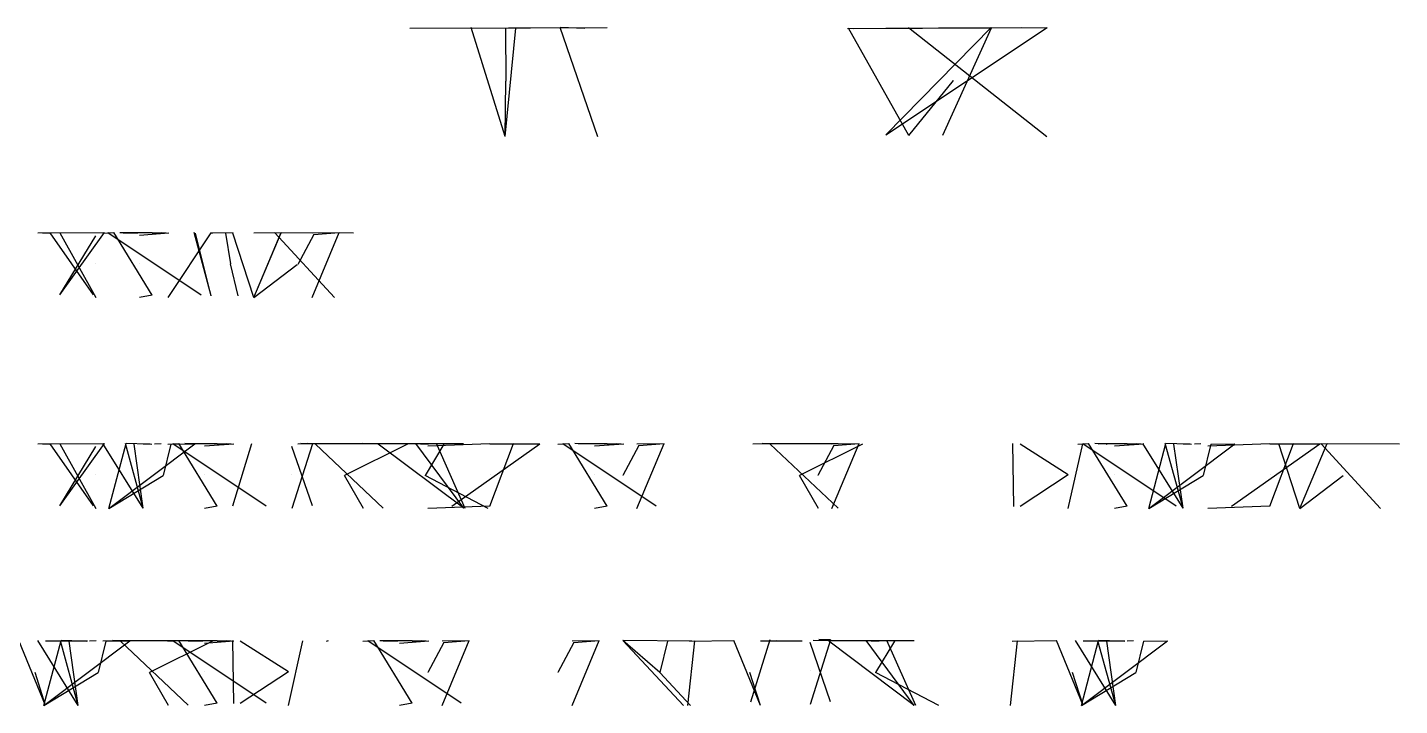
# Model space of a CAD drawing. Header units: metres. Extents: x -978944 to 1068394069015, y -937984 to 996528.
# Drawn here: x -165.18 to -152.64, y 33.49 to 39.69 of the extents above; entities that cross this region are included whole.
import ezdxf

# ---------------------------------------------------------------- set-up
doc = ezdxf.new("R2010")
doc.units = ezdxf.units.M

msp = doc.modelspace()

# ---------------------------------------------------------------- linework, layer by layer
at = {"layer": 'MCD_Layer_0'}
for p, q in [((-161.6875, 39.680949), (-159.884765, 39.686323)), ((-161.6875, 39.680949), (-160.585184, 39.684602)), ((-160.815115, 38.691606), (-161.126198, 39.686504)), ((-160.815115, 38.691606), (-160.71754, 39.679801)), ((-160.814632, 39.680888), (-160.810285, 39.196723)), ((-160.089577, 39.677537), (-160.315161, 39.6875)), ((-159.969781, 38.6875), (-160.315161, 39.6875)), ((-157.6875, 39.679022), (-156.100684, 39.685626)), ((-157.125879, 38.70166), (-157.679885, 39.681313)), ((-157.63229, 39.676494), (-156.372927, 39.683692)), ((-157.336249, 39.681194), (-156.373403, 39.6875)), ((-157.336249, 38.706449), (-156.373403, 39.6875)), ((-157.336249, 39.681194), (-155.861757, 39.686727)), ((-157.336249, 38.706449), (-155.861757, 39.686727)), ((-155.867468, 38.6875), (-157.129687, 39.684258)), ((-156.81556, 38.704753), (-156.372927, 39.683692)), ((-160.815115, 38.691606), (-160.810285, 39.196723)), ((-160.810285, 39.196723), (-160.810255, 39.196723)), ((-157.125879, 38.70166), (-156.72037, 39.203935)), ((-156.72037, 39.203935), (-156.720341, 39.203935)), ((-165.087982, 37.810022), (-164.476932, 37.813318)), ((-165.040766, 37.807158), (-164.976154, 37.811317)), ((-164.579924, 37.244497), (-164.976154, 37.811317)), ((-164.88752, 37.809988), (-164.557558, 37.219318)), ((-164.887244, 37.244497), (-164.476932, 37.813318)), ((-164.887244, 37.244497), (-164.557558, 37.784809)), ((-164.493988, 37.807632), (-164.394127, 37.813318)), ((-164.436845, 37.807979), (-164.447386, 37.811325)), ((-163.595238, 37.241908), (-164.447386, 37.811325)), ((-164.041284, 37.241908), (-164.394127, 37.813318)), ((-164.041284, 37.810007), (-164.337539, 37.811654)), ((-164.041284, 37.810007), (-164.305362, 37.805725)), ((-163.889829, 37.807545), (-164.158899, 37.7874)), ((-164.041284, 37.810007), (-163.959731, 37.812885)), ((-164.041284, 37.810007), (-163.914794, 37.81044)), ((-163.505709, 37.809923), (-163.899994, 37.219318)), ((-163.504589, 37.236418), (-163.658046, 37.813283)), ((-163.504589, 37.236418), (-163.646845, 37.80749)), ((-163.505709, 37.809923), (-163.303806, 37.813318)), ((-163.505709, 37.809923), (-163.490027, 37.807455)), ((-163.373534, 37.80882), (-163.326489, 37.528789)), ((-163.113373, 37.219318), (-163.305984, 37.808705)), ((-163.113373, 37.219318), (-162.864823, 37.813318)), ((-163.113373, 37.80984), (-162.864823, 37.813318)), ((-163.113373, 37.219318), (-162.864823, 37.812165)), ((-162.376374, 37.219318), (-162.920185, 37.811246)), ((-162.202216, 37.806506), (-162.920185, 37.811246)), ((-162.564369, 37.796235), (-162.71199, 37.520382)), ((-162.581668, 37.219318), (-162.332557, 37.813318)), ((-162.581668, 37.809804), (-162.332557, 37.813318)), ((-162.564369, 37.796235), (-162.332557, 37.813318)), ((-164.557558, 37.532782), (-164.557541, 37.532782)), ((-164.158899, 37.531506), (-164.158881, 37.531506)), ((-163.257041, 37.234423), (-163.326489, 37.528789)), ((-163.326489, 37.528789), (-163.326471, 37.528789)), ((-163.113373, 37.219318), (-162.717769, 37.520382)), ((-162.717769, 37.520382), (-162.717751, 37.520382)), ((-162.71199, 37.520382), (-162.711972, 37.520382)), ((-164.041284, 37.241908), (-164.158899, 37.219318)), ((-165.087982, 35.883135), (-164.476932, 35.886431)), ((-165.040766, 35.88027), (-164.976154, 35.884429)), ((-164.579924, 35.317609), (-164.976154, 35.884429)), ((-164.88752, 35.8831), (-164.557558, 35.292431)), ((-164.887244, 35.317609), (-164.476932, 35.886431)), ((-164.124169, 35.294031), (-164.493988, 35.885622)), ((-164.438199, 35.292431), (-164.281759, 35.886431)), ((-164.438199, 35.292431), (-163.652549, 35.88413)), ((-164.124169, 35.294031), (-164.287511, 35.884598)), ((-164.081608, 35.880949), (-164.281759, 35.886431)), ((-164.124169, 35.294031), (-164.20814, 35.879978)), ((-164.125319, 35.88298), (-164.0471, 35.879943)), ((-164.125319, 35.88298), (-164.059753, 35.88298)), ((-164.020643, 35.882962), (-163.961403, 35.885748)), ((-163.872255, 35.880931), (-163.941273, 35.594275)), ((-163.899994, 35.880744), (-163.800133, 35.886431)), ((-163.872255, 35.880931), (-163.652549, 35.88413)), ((-163.842851, 35.881091), (-163.853392, 35.884437)), ((-163.001244, 35.315021), (-163.853392, 35.884437)), ((-163.44729, 35.315021), (-163.800133, 35.886431)), ((-163.44729, 35.88312), (-163.743545, 35.884767)), ((-163.44729, 35.88312), (-163.711367, 35.878837)), ((-163.295834, 35.880658), (-163.564905, 35.860512)), ((-163.44729, 35.88312), (-163.365737, 35.885997)), ((-163.44729, 35.88312), (-163.3208, 35.883553)), ((-163.305984, 35.317609), (-163.131478, 35.886414)), ((-162.578136, 35.883117), (-162.765897, 35.292431)), ((-161.930981, 35.883001), (-162.71199, 35.880019)), ((-162.578136, 35.883117), (-162.68527, 35.886431)), ((-161.930981, 35.883001), (-162.624637, 35.886431)), ((-161.931556, 35.294514), (-162.551076, 35.879984)), ((-161.708575, 35.881402), (-162.284418, 35.594504)), ((-161.196022, 35.88298), (-162.117981, 35.88573)), ((-161.196022, 35.88298), (-161.97707, 35.879996)), ((-161.194872, 35.294031), (-161.97707, 35.879996)), ((-161.194872, 35.294031), (-161.634283, 35.885622)), ((-161.585971, 35.880913), (-161.44506, 35.886431)), ((-161.376618, 35.880895), (-161.549162, 35.594257)), ((-160.957108, 35.883069), (-161.523987, 35.863212)), ((-161.181068, 35.292467), (-161.44506, 35.886431)), ((-161.304927, 35.312288), (-160.500037, 35.88441)), ((-160.957108, 35.312288), (-160.738885, 35.886431)), ((-160.957108, 35.883069), (-160.738885, 35.886431)), ((-160.957108, 35.883069), (-160.500037, 35.88441)), ((-160.335983, 35.880744), (-160.236122, 35.886431)), ((-160.278841, 35.881091), (-160.289381, 35.884437)), ((-159.437234, 35.315021), (-160.289381, 35.884437)), ((-159.88328, 35.315021), (-160.236122, 35.886431)), ((-159.88328, 35.88312), (-160.179534, 35.884767)), ((-159.88328, 35.88312), (-160.147357, 35.878837)), ((-159.731824, 35.880658), (-160.000894, 35.860512)), ((-159.88328, 35.88312), (-159.801727, 35.885997)), ((-159.88328, 35.88312), (-159.756789, 35.883553)), ((-159.594352, 35.869348), (-159.741974, 35.593494)), ((-159.611652, 35.292431), (-159.36254, 35.886431)), ((-159.611652, 35.882917), (-159.36254, 35.886431)), ((-159.594352, 35.869348), (-159.36254, 35.886431)), ((-157.772977, 35.883001), (-158.553986, 35.880019)), ((-157.772977, 35.883001), (-158.466632, 35.886431)), ((-157.773551, 35.294514), (-158.393071, 35.879984)), ((-157.55057, 35.881402), (-158.126413, 35.594504)), ((-157.81237, 35.869348), (-157.959991, 35.593494)), ((-157.829669, 35.292431), (-157.580558, 35.886431)), ((-157.829669, 35.882917), (-157.580558, 35.886431)), ((-157.81237, 35.869348), (-157.580558, 35.886431)), ((-156.168514, 35.310141), (-156.177979, 35.886431)), ((-156.109502, 35.883091), (-155.669696, 35.603618)), ((-155.669696, 35.292431), (-155.53664, 35.884552)), ((-155.583984, 35.880744), (-155.484123, 35.886431)), ((-155.526842, 35.881091), (-155.537383, 35.884437)), ((-154.685235, 35.315021), (-155.537383, 35.884437)), ((-155.131281, 35.315021), (-155.484123, 35.886431)), ((-155.131281, 35.88312), (-155.427535, 35.884767)), ((-155.131281, 35.88312), (-155.395358, 35.878837)), ((-155.322304, 35.880203), (-155.303376, 35.886431)), ((-154.979825, 35.880658), (-155.248895, 35.860512)), ((-155.131281, 35.88312), (-155.049728, 35.885997)), ((-155.131281, 35.88312), (-155.00479, 35.883553)), ((-154.620171, 35.294031), (-154.98999, 35.885622)), ((-154.934201, 35.292431), (-154.777761, 35.886431)), ((-154.934201, 35.292431), (-154.148552, 35.88413)), ((-154.620171, 35.294031), (-154.783513, 35.884598)), ((-154.577611, 35.880949), (-154.777761, 35.886431)), ((-154.620171, 35.294031), (-154.704143, 35.879978)), ((-154.621322, 35.88298), (-154.543102, 35.879943)), ((-154.621322, 35.88298), (-154.555755, 35.88298)), ((-154.516645, 35.882962), (-154.457405, 35.885748)), ((-154.368257, 35.880931), (-154.437275, 35.594275)), ((-153.829117, 35.883069), (-154.395996, 35.863212)), ((-154.368257, 35.880931), (-154.148552, 35.88413)), ((-154.176937, 35.312288), (-153.372047, 35.88441)), ((-153.829117, 35.312288), (-153.610894, 35.886431)), ((-153.829117, 35.883069), (-153.610894, 35.886431)), ((-153.829117, 35.883069), (-153.372047, 35.88441)), ((-153.553375, 35.292431), (-153.745987, 35.881817)), ((-153.553375, 35.292431), (-153.304826, 35.886431)), ((-153.553375, 35.882953), (-153.304826, 35.886431)), ((-153.553375, 35.292431), (-153.304826, 35.885278)), ((-152.816376, 35.292431), (-153.360187, 35.884358)), ((-152.642218, 35.879619), (-153.360187, 35.884358)), ((-164.887244, 35.317609), (-164.557558, 35.857922)), ((-162.578136, 35.317627), (-162.765897, 35.857922)), ((-164.557558, 35.605894), (-164.557541, 35.605894)), ((-164.438199, 35.292431), (-163.941273, 35.594275)), ((-163.941273, 35.594275), (-163.941255, 35.594275)), ((-163.564905, 35.604618), (-163.564887, 35.604618)), ((-162.765897, 35.605894), (-162.765879, 35.605894)), ((-162.110861, 35.292431), (-162.284418, 35.594504)), ((-162.284418, 35.594504), (-162.2844, 35.594504)), ((-160.971715, 35.292431), (-161.549162, 35.594257)), ((-161.549162, 35.594257), (-161.549144, 35.594257)), ((-160.953206, 35.60327), (-160.953189, 35.60327)), ((-160.000894, 35.604618), (-160.000877, 35.604618)), ((-159.741974, 35.593494), (-159.741956, 35.593494)), ((-157.952856, 35.292431), (-158.126413, 35.594504)), ((-158.126413, 35.594504), (-158.126395, 35.594504)), ((-157.959991, 35.593494), (-157.959973, 35.593494)), ((-156.109502, 35.313012), (-155.669696, 35.603618)), ((-155.669696, 35.603618), (-155.669678, 35.603618)), ((-155.248895, 35.604618), (-155.248878, 35.604618)), ((-154.934201, 35.292431), (-154.437275, 35.594275)), ((-154.437275, 35.594275), (-154.437257, 35.594275)), ((-153.825215, 35.60327), (-153.825198, 35.60327)), ((-153.553375, 35.292431), (-153.157772, 35.593495)), ((-153.157772, 35.593495), (-153.157754, 35.593495)), ((-163.44729, 35.315021), (-163.564905, 35.292431)), ((-160.957108, 35.312288), (-161.523987, 35.292431)), ((-159.88328, 35.315021), (-160.000894, 35.292431)), ((-155.131281, 35.315021), (-155.248895, 35.292431)), ((-153.829117, 35.312288), (-154.395996, 35.292431)), ((-165.016445, 33.491798), (-165.260397, 34.085798)), ((-164.718163, 33.493398), (-165.087982, 34.08499)), ((-165.032193, 33.491798), (-164.875753, 34.085798)), ((-165.032193, 33.491798), (-164.246544, 34.083498)), ((-165.017599, 34.082356), (-164.873996, 34.08524)), ((-165.017599, 34.082356), (-164.635236, 34.08396)), ((-164.718163, 33.493398), (-164.881505, 34.083965)), ((-164.675602, 34.080317), (-164.875753, 34.085798)), ((-164.718163, 33.493398), (-164.802135, 34.079346)), ((-164.719314, 34.082348), (-164.641094, 34.07931)), ((-164.719314, 34.082348), (-164.653747, 34.082348)), ((-164.614637, 34.08233), (-164.555397, 34.085115)), ((-164.466249, 34.080299), (-164.535267, 33.793642)), ((-163.712979, 34.082368), (-164.493988, 34.079387)), ((-164.466249, 34.080299), (-164.246544, 34.083498)), ((-163.712979, 34.082368), (-164.406635, 34.085798)), ((-163.713554, 33.493882), (-164.333074, 34.079351)), ((-163.490572, 34.08077), (-164.066416, 33.793872)), ((-163.899994, 34.080112), (-163.800133, 34.085798)), ((-163.842851, 34.080459), (-163.853392, 34.083805)), ((-163.001244, 33.514389), (-163.853392, 34.083805)), ((-163.44729, 33.514389), (-163.800133, 34.085798)), ((-163.44729, 34.082487), (-163.743545, 34.084134)), ((-163.44729, 34.082487), (-163.711367, 34.078205)), ((-163.295834, 34.080025), (-163.564905, 34.05988)), ((-163.44729, 34.082487), (-163.365737, 34.085365)), ((-163.44729, 34.082487), (-163.3208, 34.082921)), ((-163.29652, 33.509509), (-163.305984, 34.085798)), ((-163.237508, 34.082458), (-162.797702, 33.802986)), ((-162.797702, 33.491798), (-162.664646, 34.08392)), ((-162.45031, 34.07957), (-162.431382, 34.085798)), ((-162.117981, 34.080112), (-162.01812, 34.085798)), ((-162.060838, 34.080459), (-162.071379, 34.083805)), ((-161.219231, 33.514389), (-162.071379, 34.083805)), ((-161.665277, 33.514389), (-162.01812, 34.085798)), ((-161.665277, 34.082487), (-161.961532, 34.084134)), ((-161.665277, 34.082487), (-161.929354, 34.078205)), ((-161.513821, 34.080025), (-161.782892, 34.05988)), ((-161.665277, 34.082487), (-161.583724, 34.085365)), ((-161.665277, 34.082487), (-161.538787, 34.082921)), ((-161.376365, 34.068715), (-161.523987, 33.792862)), ((-161.393665, 33.491798), (-161.144553, 34.085798)), ((-161.393665, 34.082285), (-161.144553, 34.085798)), ((-161.376365, 34.068715), (-161.144553, 34.085798)), ((-160.188362, 34.068715), (-160.335983, 33.792862)), ((-160.205661, 33.491798), (-159.95655, 34.085798)), ((-160.205661, 34.082285), (-159.95655, 34.085798)), ((-160.188362, 34.068715), (-159.95655, 34.085798)), ((-159.402545, 33.79455), (-159.741974, 34.085798)), ((-159.186962, 33.491798), (-159.741974, 34.085798)), ((-159.111279, 34.078721), (-159.741974, 34.085798)), ((-159.331449, 34.079026), (-159.402545, 33.79455)), ((-159.14798, 33.491798), (-159.082234, 34.083492)), ((-159.130678, 34.080284), (-158.7264, 34.085798)), ((-159.130678, 34.080284), (-159.082234, 34.083492)), ((-158.482449, 33.491798), (-158.7264, 34.085798)), ((-158.570404, 33.526689), (-158.395897, 34.095493)), ((-158.483602, 34.082356), (-158.34, 34.08524)), ((-158.483602, 34.082356), (-158.101239, 34.08396)), ((-157.842556, 34.092197), (-158.030316, 33.501511)), ((-157.842556, 33.526706), (-158.030316, 34.067001)), ((-157.078468, 34.082348), (-158.000427, 34.085097)), ((-157.842556, 34.092197), (-157.94969, 34.095511)), ((-157.078468, 34.082348), (-157.859516, 34.079364)), ((-157.077318, 33.493398), (-157.859516, 34.079364)), ((-157.077318, 33.493398), (-157.516729, 34.08499)), ((-157.468417, 34.080281), (-157.327506, 34.085798)), ((-157.259064, 34.080263), (-157.431608, 33.793624)), ((-157.063514, 33.491834), (-157.327506, 34.085798)), ((-156.198914, 33.491798), (-156.133168, 34.083492)), ((-156.181612, 34.080284), (-155.777334, 34.085798)), ((-156.181612, 34.080284), (-156.133168, 34.083492)), ((-155.533383, 33.491798), (-155.777334, 34.085798)), ((-155.235101, 33.493398), (-155.604919, 34.08499)), ((-155.54913, 33.491798), (-155.392691, 34.085798)), ((-155.54913, 33.491798), (-154.763481, 34.083498)), ((-155.534536, 34.082356), (-155.390934, 34.08524)), ((-155.534536, 34.082356), (-155.152173, 34.08396)), ((-155.235101, 33.493398), (-155.398442, 34.083965)), ((-155.19254, 34.080317), (-155.392691, 34.085798)), ((-155.235101, 33.493398), (-155.319072, 34.079346)), ((-155.236251, 34.082348), (-155.158031, 34.07931)), ((-155.236251, 34.082348), (-155.170684, 34.082348)), ((-155.131574, 34.08233), (-155.072334, 34.085115)), ((-154.983187, 34.080299), (-155.052204, 33.793642)), ((-154.983187, 34.080299), (-154.763481, 34.083498)), ((-165.016445, 33.491798), (-165.113334, 33.792844)), ((-165.113334, 33.792844), (-165.113316, 33.792844)), ((-165.032193, 33.491798), (-164.535267, 33.793642)), ((-164.535267, 33.793642), (-164.535249, 33.793642)), ((-163.892858, 33.491798), (-164.066416, 33.793872)), ((-164.066416, 33.793872), (-164.066398, 33.793872)), ((-163.564905, 33.803986), (-163.564887, 33.803986)), ((-163.237508, 33.51238), (-162.797702, 33.802986)), ((-162.797702, 33.802986), (-162.797684, 33.802986)), ((-161.782892, 33.803986), (-161.782874, 33.803986)), ((-161.523987, 33.792862), (-161.523969, 33.792862)), ((-160.335983, 33.792862), (-160.335965, 33.792862)), ((-159.123893, 33.49187), (-159.402545, 33.79455)), ((-159.402545, 33.79455), (-159.402527, 33.79455)), ((-158.482449, 33.491798), (-158.579337, 33.792844)), ((-158.579337, 33.792844), (-158.579319, 33.792844)), ((-158.030316, 33.814974), (-158.030299, 33.814974)), ((-156.854161, 33.491798), (-157.431608, 33.793624)), ((-157.431608, 33.793624), (-157.43159, 33.793624)), ((-155.533383, 33.491798), (-155.630271, 33.792844)), ((-155.630271, 33.792844), (-155.630253, 33.792844)), ((-155.54913, 33.491798), (-155.052204, 33.793642)), ((-155.052204, 33.793642), (-155.052186, 33.793642)), ((-163.44729, 33.514389), (-163.564905, 33.491798)), ((-161.665277, 33.514389), (-161.782892, 33.491798))]:
    msp.add_line(p, q, dxfattribs=at)

doc.saveas('drawing.dxf')
